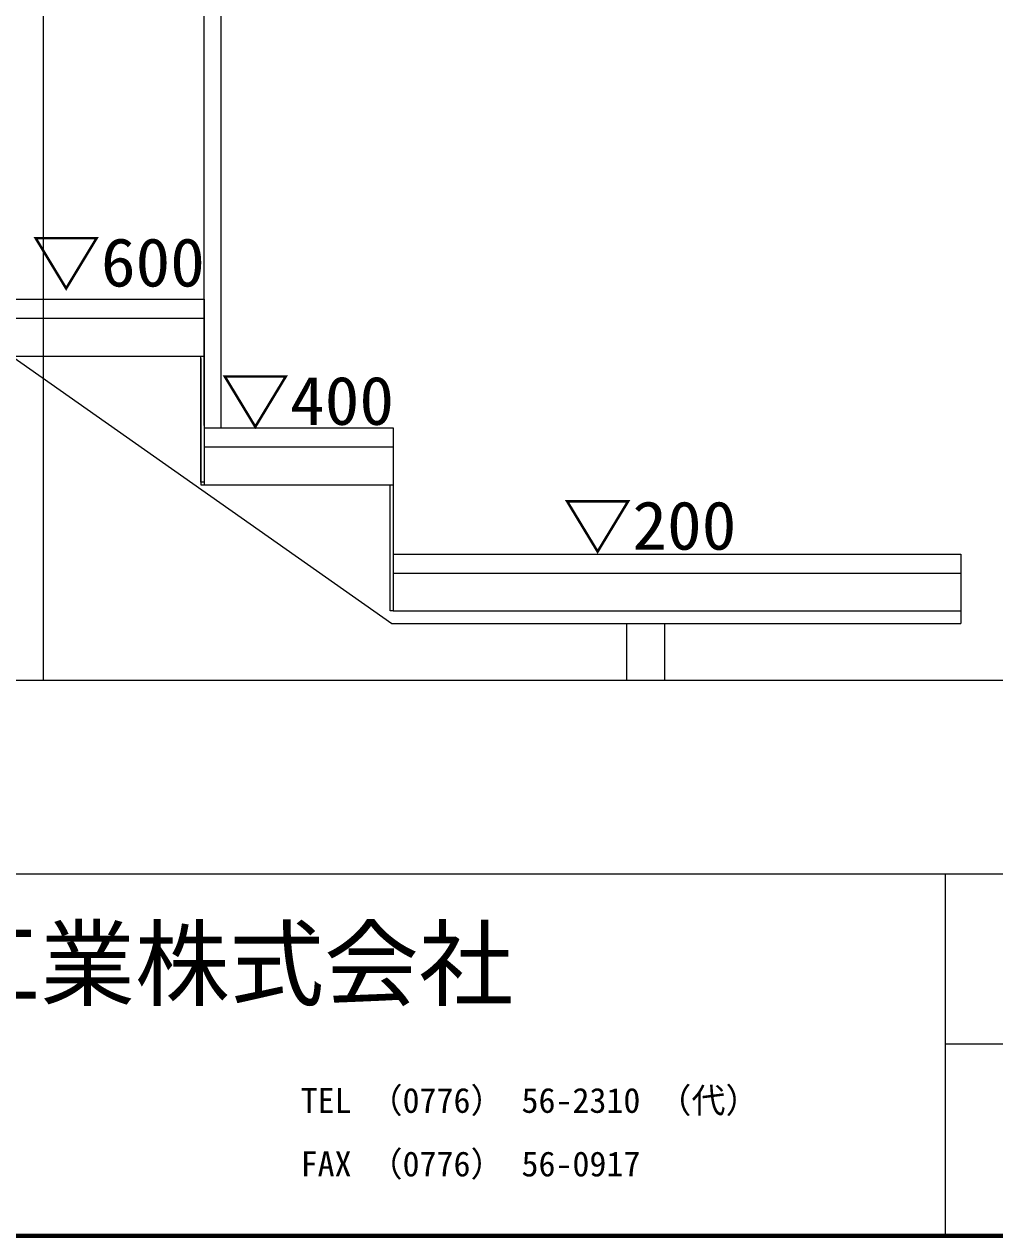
# Model space of a CAD drawing. Units: millimetres at full size, sheet at 1:30, with parts at other scales. Extents: x 450 to 12150, y 450 to 8460.
# Drawn here: x 5558 to 7097, y 450 to 2371 of the extents above; entities that cross this region are included whole.
import ezdxf
from ezdxf.enums import TextEntityAlignment as Align

# ---------------------------------------------------------------- set-up
doc = ezdxf.new("R2010")
doc.units = ezdxf.units.MM
doc.header["$LTSCALE"] = 30
for name, color, linetype, lineweight in [('D-STR', 1, 'Continuous', 13), ('D-STR-TXT', 7, 'Continuous', 13), ('D-STR\u3000構造物外形線', 1, 'Continuous', 25), ('D-TTL', 7, 'Continuous', 70), ('D-TTL-FRAM', 7, 'Continuous', 13), ('D-TTL-TXT', 7, 'Continuous', 13)]:
    doc.layers.add(name, color=color, linetype=linetype, lineweight=lineweight)
doc.styles.add('ＭＳ ゴシック', font='')
doc.styles.get('ＭＳ ゴシック').set_extended_font_data('MS Gothic')

msp = doc.modelspace()

# ---------------------------------------------------------------- linework, layer by layer
at = {"layer": 'D-STR'}
for p, q in [((5843.31, 1934.54), (5843.31, 1844.54)), ((6143.31, 1730.54), (6143.31, 1640.54))]:
    msp.add_line(p, q, dxfattribs=at)
at = {"layer": 'D-STR\u3000構造物外形線'}
for p, q in [((5587.86, 3238.69), (5587.86, 1330.54)), ((5843.31, 1734.54), (5843.31, 2530.54)), ((5870.51, 1730.54), (5870.51, 2530.54)), ((5543.31, 1934.54), (5843.31, 1934.54)), ((5543.31, 1904.54), (5843.31, 1904.54)), ((5538.31, 1844.54), (5843.31, 1844.54)), ((5538.31, 1844.54), (6141.12, 1420.54)), ((5838.31, 1844.54), (5843.31, 1844.54)), ((5838.31, 1644.54), (5838.31, 1844.54)), ((5843.31, 1846.94), (5843.31, 1640.54)), ((5843.31, 1844.54), (5843.31, 1644.54)), ((5838.31, 1840.69), (5838.31, 1640.54)), ((5843.31, 1730.54), (6143.31, 1730.54)), ((5843.31, 1700.54), (6143.31, 1700.54)), ((5843.31, 1644.54), (5838.31, 1644.54)), ((5838.31, 1640.54), (6143.31, 1640.54)), ((6138.31, 1640.54), (6143.31, 1640.54)), ((6138.31, 1440.54), (6138.31, 1640.54)), ((6143.31, 1640.54), (6143.31, 1440.54)), ((6143.31, 1530.54), (7043.31, 1530.54)), ((7043.31, 1530.54), (7043.31, 1420.54)), ((6143.31, 1500.54), (7043.31, 1500.54)), ((6143.31, 1440.54), (6138.31, 1440.54)), ((6143.31, 1440.54), (7043.31, 1440.54)), ((6141.12, 1420.54), (7043.31, 1420.54)), ((6513.06, 1420.54), (6513.06, 1330.54)), ((6573.56, 1420.54), (6573.56, 1330.54)), ((1181.74, 1330.54), (7361.7, 1330.54))]:
    msp.add_line(p, q, dxfattribs=at)
at = {"layer": 'D-TTL'}
msp.add_lwpolyline([(450, 450), (450, 8460), (12150, 8460), (12150, 450)], close=True, dxfattribs=at)
at = {"layer": 'D-TTL-FRAM'}
for p, q in [((450, 1023.66), (12150, 1023.66)), ((9568.84, 753.66), (7018.84, 753.66))]:
    msp.add_line(p, q, dxfattribs=at)
at = {"layer": 'D-TTL-TXT'}
msp.add_line((7018.84, 1023.66), (7018.84, 450), dxfattribs=at)

# ---------------------------------------------------------------- texts
at = {"layer": 'D-STR-TXT', "style": 'ＭＳ ゴシック', "width": 1.05}
for s, p in [('▽600', (5569.39, 1931.64)), ('▽400', (5869.39, 1712.34)), ('▽200', (6412.35, 1514.48))]:
    msp.add_text(s, height=76.98, dxfattribs=at).set_placement(p, align=Align.BOTTOM_LEFT)
at = {"layer": 'D-TTL-TXT', "style": 'ＭＳ ゴシック'}
for s, height, p in [('上屋敷工業株式会社', 110, (4983.4, 793.23)), ('TEL （0776） 56-2310 （代）', 39.59, (5996.4, 632.97)), ('FAX （0776） 56-0917', 39.59, (5996.4, 532.22))]:
    msp.add_text(s, height=height, dxfattribs=at).set_placement(p, align=Align.BOTTOM_LEFT)

doc.saveas('drawing.dxf')
